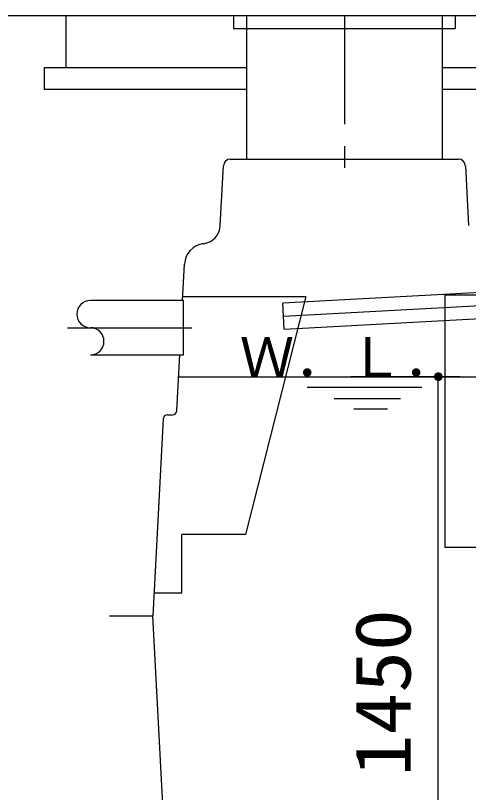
# Model space of a CAD drawing. Units: millimetres, scale not verified. Extents: x -14850 to 14850, y -10500 to 10500.
# Drawn here: x -10678 to -9637, y -4709 to -2923 of the extents above; entities that cross this region are included whole.
import ezdxf
from ezdxf.enums import TextEntityAlignment as Align

# ---------------------------------------------------------------- set-up
doc = ezdxf.new("R2010")
doc.units = ezdxf.units.MM
doc.header["$LTSCALE"] = 50
doc.linetypes.add('CHAIN1', pattern=[8, 5, -1, 1, -1])
for name, color, linetype, lineweight in [('0-0_機器', 3, 'Continuous', 25), ('0-1_空気管', 3, 'Continuous', 25), ('0-5_製作', 5, 'Continuous', 25)]:
    doc.layers.add(name, color=color, linetype=linetype, lineweight=lineweight)
doc.styles.add('ＭＳ ゴシック', font='')
doc.styles.get('ＭＳ ゴシック').set_extended_font_data('MS Gothic')

msp = doc.modelspace()

# ---------------------------------------------------------------- linework, layer by layer
at = {"layer": '0-0_機器', "color": 2}
for p, q in [((-10861.74, -2923.08), (-6700.2, -2923.08)), ((-10561.73, -2923.08), (-10561.73, -3043.08)), ((-10176.73, -2923.08), (-10176.73, -2953.08)), ((-10146.73, -2923.08), (-10146.73, -3253.08)), ((-9696.73, -2923.08), (-9696.73, -3253.08)), ((-9666.73, -2923.08), (-9666.73, -2953.08)), ((-10176.73, -2953.08), (-9666.73, -2953.08)), ((-9306.73, -3043.08), (-9696.73, -3043.08)), ((-10146.73, -3093.08), (-10611.73, -3093.08)), ((-9306.73, -3093.08), (-9696.73, -3093.08))]:
    msp.add_line(p, q, dxfattribs=at)
msp.add_lwpolyline([(-10146.73, -3043.08), (-10611.73, -3043.08), (-10611.73, -3093.08)], dxfattribs=at)
at = {"layer": '0-1_空気管', "linetype": 'CHAIN1'}
msp.add_line((-9921.73, -2923.08), (-9921.73, -3303.08), dxfattribs=at)
at = {"layer": '0-1_空気管'}
for p, q in [((-10183.74, -3253.08), (-9659.72, -3253.08)), ((-10206.94, -3406.01), (-10199.72, -3268.24)), ((-9643.74, -3268.24), (-9636.55, -3405.38)), ((-10293.69, -3578.08), (-10289.31, -3494.38)), ((-10061.73, -3614.08), (-8271.23, -3517.08)), ((-9142.27, -3534.22), (-10063.35, -3584.12)), ((-10293.22, -3569.08), (-10010.4, -3569.08)), ((-10010.4, -3569.08), (-10148.94, -4116.08)), ((-9690.73, -3566.08), (-9690.73, -4146.08)), ((-9481.73, -3566.08), (-9690.73, -3566.08)), ((-10060.11, -3644.03), (-10063.35, -3584.12)), ((-10060.11, -3644.03), (-9139.02, -3594.13)), ((-10558.25, -3640.58), (-10272.69, -3640.58)), ((-10505.48, -3703.08), (-10291.86, -3703.08)), ((-10306.95, -3831.1), (-10300.24, -3703.08)), ((-10302.86, -3753.08), (-8060.01, -3753.08)), ((-9743.5, -3778.08), (-10006.89, -3778.08)), ((-9945.37, -3803.08), (-9792.53, -3803.08)), ((-9822.33, -3828.08), (-9900.19, -3828.08)), ((-10337.99, -3850.05), (-10361.73, -4303.08)), ((-10328, -3840.58), (-10316.94, -3840.58)), ((-10148.94, -4116.08), (-10294.96, -4116.08)), ((-10294.96, -4250.08), (-10294.96, -4116.08)), ((-9481.73, -4146.08), (-9690.73, -4146.08)), ((-10358.95, -4250.08), (-10294.96, -4250.08)), ((-10461.73, -4303.08), (-10361.73, -4303.08)), ((-10329.46, -4918.78), (-10361.73, -4303.08))]:
    msp.add_line(p, q, dxfattribs=at)
msp.add_lwpolyline([(-10291.86, -3703.08), (-10291.86, -3578.08), (-10505.48, -3578.08)], dxfattribs=at)
for centre, radius, start, end in [((-10183.74, -3269.08), 16, 90, 177), ((-9659.72, -3269.08), 16, 3, 90), ((-10250.88, -3403.71), 44, 276.42152, 357.71989), ((-10239.38, -3497), 50, 97.02892, 177), ((-10505.48, -3609.33), 31.25, 90, 270), ((-10505.48, -3671.83), 31.25, 270, 90), ((-10316.94, -3830.58), 10, 270, 357), ((-10328, -3850.58), 10, 90, 177)]:
    msp.add_arc(centre, radius, start, end, dxfattribs=at)
at = {"layer": '0-5_製作', "color": 2}
for p, q in [((-9655.9, -3753.08), (-9906.83, -3753.08)), ((-9705.9, -5203.08), (-9705.9, -3753.08))]:
    msp.add_line(p, q, dxfattribs=at)
at = {"layer": '0-5_製作'}
for points in [[(-9714.95, -3748.82), (-9705.9, -3753.08), (-9715.41, -3749.99)], [(-9714.34, -3747.72), (-9705.9, -3753.08), (-9714.95, -3748.82)], [(-9713.61, -3746.7), (-9705.9, -3753.08), (-9714.34, -3747.72)], [(-9712.75, -3745.79), (-9705.9, -3753.08), (-9713.61, -3746.7)], [(-9711.78, -3744.99), (-9705.9, -3753.08), (-9712.75, -3745.79)], [(-9710.72, -3744.32), (-9705.9, -3753.08), (-9711.78, -3744.99)], [(-9709.58, -3743.78), (-9705.9, -3753.08), (-9710.72, -3744.32)], [(-9708.39, -3743.39), (-9705.9, -3753.08), (-9709.58, -3743.78)], [(-9708.39, -3743.39), (-9705.9, -3743.08), (-9705.9, -3753.08)], [(-9707.15, -3743.16), (-9705.9, -3743.08), (-9708.39, -3743.39)], [(-9705.9, -3743.08), (-9695.9, -3753.08), (-9705.9, -3753.08)], [(-9705.27, -3743.1), (-9695.9, -3753.08), (-9705.9, -3743.08)], [(-9704.03, -3743.26), (-9695.9, -3753.08), (-9705.27, -3743.1)], [(-9702.81, -3743.57), (-9695.9, -3753.08), (-9704.03, -3743.26)], [(-9701.64, -3744.03), (-9695.9, -3753.08), (-9702.81, -3743.57)], [(-9700.54, -3744.63), (-9695.9, -3753.08), (-9701.64, -3744.03)], [(-9699.53, -3745.37), (-9695.9, -3753.08), (-9700.54, -3744.63)], [(-9698.61, -3746.23), (-9695.9, -3753.08), (-9699.53, -3745.37)], [(-9697.81, -3747.2), (-9695.9, -3753.08), (-9698.61, -3746.23)], [(-9697.81, -3747.2), (-9695.98, -3751.82), (-9695.9, -3753.08)], [(-9697.14, -3748.26), (-9695.98, -3751.82), (-9697.81, -3747.2)], [(-9697.14, -3748.26), (-9696.22, -3750.59), (-9695.98, -3751.82)], [(-9696.6, -3749.4), (-9696.22, -3750.59), (-9697.14, -3748.26)], [(-9715.88, -3752.45), (-9705.9, -3753.08), (-9715.9, -3753.08)], [(-9715.9, -3753.08), (-9713.99, -3758.96), (-9715.82, -3754.33)], [(-9715.9, -3753.08), (-9713.19, -3759.92), (-9713.99, -3758.96)], [(-9705.9, -3753.08), (-9713.19, -3759.92), (-9715.9, -3753.08)], [(-9715.72, -3751.2), (-9705.9, -3753.08), (-9715.88, -3752.45)], [(-9715.82, -3754.33), (-9714.66, -3757.9), (-9715.59, -3755.57)], [(-9715.82, -3754.33), (-9713.99, -3758.96), (-9714.66, -3757.9)], [(-9715.41, -3749.99), (-9705.9, -3753.08), (-9715.72, -3751.2)], [(-9715.59, -3755.57), (-9714.66, -3757.9), (-9715.2, -3756.76)], [(-9705.9, -3753.08), (-9712.28, -3760.78), (-9713.19, -3759.92)], [(-9705.9, -3753.08), (-9711.26, -3761.52), (-9712.28, -3760.78)], [(-9705.9, -3753.08), (-9710.16, -3762.13), (-9711.26, -3761.52)], [(-9705.9, -3753.08), (-9708.99, -3762.59), (-9710.16, -3762.13)], [(-9705.9, -3753.08), (-9707.78, -3762.9), (-9708.99, -3762.59)], [(-9705.9, -3753.08), (-9706.53, -3763.06), (-9707.78, -3762.9)], [(-9705.9, -3753.08), (-9705.9, -3763.08), (-9706.53, -3763.06)], [(-9705.9, -3753.08), (-9704.65, -3763), (-9705.9, -3763.08)], [(-9705.9, -3753.08), (-9703.41, -3762.76), (-9704.65, -3763)], [(-9705.9, -3753.08), (-9702.22, -3762.38), (-9703.41, -3762.76)], [(-9695.9, -3753.08), (-9702.22, -3762.38), (-9705.9, -3753.08)], [(-9695.9, -3753.08), (-9701.08, -3761.84), (-9702.22, -3762.38)], [(-9695.9, -3753.08), (-9700.02, -3761.17), (-9701.08, -3761.84)], [(-9695.9, -3753.08), (-9699.06, -3760.37), (-9700.02, -3761.17)], [(-9695.9, -3753.08), (-9698.2, -3759.45), (-9699.06, -3760.37)], [(-9695.9, -3753.08), (-9697.46, -3758.44), (-9698.2, -3759.45)], [(-9695.9, -3753.08), (-9696.85, -3757.34), (-9697.46, -3758.44)], [(-9695.9, -3753.08), (-9696.39, -3756.17), (-9696.85, -3757.34)], [(-9695.9, -3753.08), (-9696.08, -3754.95), (-9696.39, -3756.17)], [(-9695.9, -3753.08), (-9695.92, -3753.71), (-9696.08, -3754.95)]]:
    msp.add_solid(points, dxfattribs=at)

# ---------------------------------------------------------------- texts
at = {"layer": '0-1_空気管', "color": 4, "style": 'ＭＳ ゴシック'}
msp.add_text('Ｗ．Ｌ．', height=91.79, dxfattribs=at).set_placement((-10162.26, -3781.31), align=Align.BOTTOM_LEFT)
at = {"layer": '0-5_製作', "color": 4, "style": 'ＭＳ ゴシック', "width": 1.1}
msp.add_text('1450', height=128.4, rotation=90, dxfattribs=at).set_placement((-9730.9, -4671.83), align=Align.BOTTOM_LEFT)

doc.saveas('drawing.dxf')
